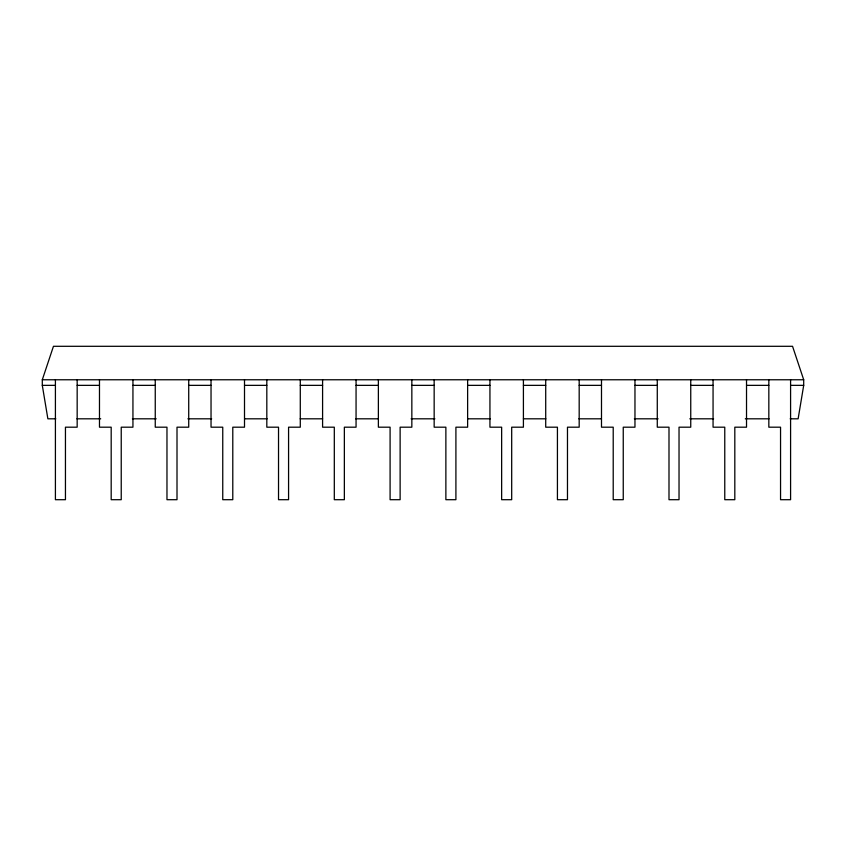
<?xml version="1.0" encoding="UTF-8"?>
<svg xmlns="http://www.w3.org/2000/svg" width="846" height="846" viewBox="0 0 846 846"><rect width="100%" height="100%" fill="white"/><g stroke="black" fill="none" stroke-linecap="round" stroke-linejoin="round"><path stroke-width="1.27" d="M55.804 418.812L47.873 418.812L42.3 385.353L42.3 379.769L53.457 346.3L792.543 346.3L803.7 379.769L803.7 385.353L798.127 418.812L790.196 418.812M42.3 379.769L803.7 379.769M42.3 385.353L55.413 385.353M77.166 385.353L99.479 385.353M132.938 385.353L155.252 385.353M188.721 385.353L211.035 385.353M244.505 385.353L266.818 385.353M300.288 385.353L322.59 385.353M356.06 385.353L378.374 385.353M411.843 385.353L434.157 385.353M467.627 385.353L489.94 385.353M523.41 385.353L545.712 385.353M579.182 385.353L601.495 385.353M634.965 385.353L657.279 385.353M690.748 385.353L713.062 385.353M746.521 385.353L768.834 385.353M790.587 385.353L803.7 385.353M76.933 418.812L100.716 418.812M132.41 418.812L156.193 418.812M187.886 418.812L211.659 418.812M244.684 418.812L267.135 418.812M300.161 418.812L322.612 418.812M355.637 418.812L378.088 418.812M411.114 418.812L434.886 418.812M467.912 418.812L490.363 418.812M523.388 418.812L545.839 418.812M578.865 418.812L601.316 418.812M634.341 418.812L658.114 418.812M689.807 418.812L713.59 418.812M745.284 418.812L769.067 418.812M790.587 379.769L790.587 499.7L780.551 499.7L780.551 427.188L768.834 427.188L768.834 379.769M746.521 379.769L746.521 427.188L734.814 427.188L734.814 499.7L724.768 499.7L724.768 427.188L713.062 427.188L713.062 379.769M690.748 379.769L690.748 427.188L679.031 427.188L679.031 499.7L668.996 499.7L668.996 427.188L657.279 427.188L657.279 379.769M634.965 379.769L634.965 427.188L623.248 427.188L623.248 499.7L613.213 499.7L613.213 427.188L601.495 427.188L601.495 379.769M579.182 379.769L579.182 427.188L567.476 427.188L567.476 499.7L557.429 499.7L557.429 427.188L545.712 427.188L545.712 379.769M523.41 379.769L523.41 427.188L511.693 427.188L511.693 499.7L501.646 499.7L501.646 427.188L489.94 427.188L489.94 379.769M467.627 379.769L467.627 427.188L455.909 427.188L455.909 499.7L445.874 499.7L445.874 427.188L434.157 427.188L434.157 379.769M411.843 379.769L411.843 427.188L400.126 427.188L400.126 499.7L390.091 499.7L390.091 427.188L378.374 427.188L378.374 379.769M356.06 379.769L356.06 427.188L344.354 427.188L344.354 499.7L334.307 499.7L334.307 427.188L322.59 427.188L322.59 379.769M300.288 379.769L300.288 427.188L288.571 427.188L288.571 499.7L278.524 499.7L278.524 427.188L266.818 427.188L266.818 379.769M244.505 379.769L244.505 427.188L232.787 427.188L232.787 499.7L222.752 499.7L222.752 427.188L211.035 427.188L211.035 379.769M188.721 379.769L188.721 427.188L177.004 427.188L177.004 499.7L166.969 499.7L166.969 427.188L155.252 427.188L155.252 379.769M132.938 379.769L132.938 427.188L121.232 427.188L121.232 499.7L111.186 499.7L111.186 427.188L99.479 427.188L99.479 379.769M77.166 379.769L77.166 427.188L65.449 427.188L65.449 499.7L55.413 499.7L55.413 379.769"/></g></svg>
